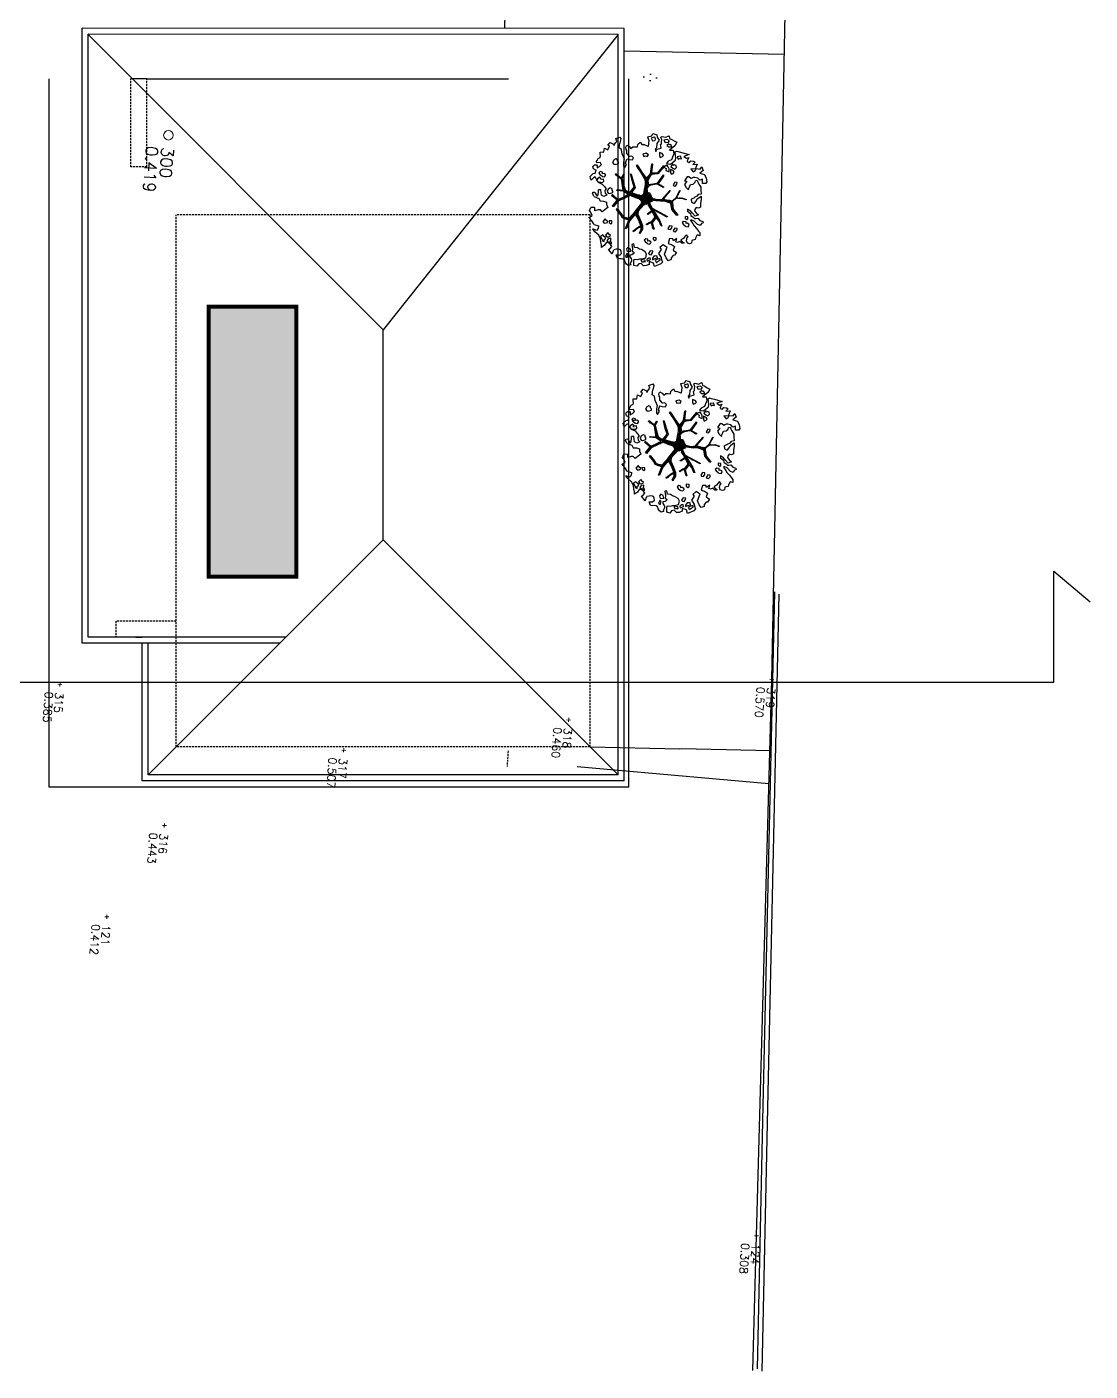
# Model space of a CAD drawing. Header units: metres. Extents: x -2057 to 8255, y -892 to 9175.
# Drawn here: x 6340 to 7669, y 515 to 2195 of the extents above; entities that cross this region are included whole.
import ezdxf

# ---------------------------------------------------------------- set-up
doc = ezdxf.new("R2010")
doc.units = ezdxf.units.M
doc.header["$LTSCALE"] = 10
doc.header["$PDMODE"] = 35
doc.header["$PDSIZE"] = 0.1
doc.linetypes.add('AUSGEZOGEN', pattern=[0])
doc.linetypes.add('DASHED2', pattern=[0.375, 0.25, -0.125])
for name, color, linetype in [('Alberi', 96, 'Continuous'), ('LINEE DI MAPPA', 250, 'Continuous'), ('Muri', 3, 'Continuous'), ('Retino', 8, 'Continuous'), ('Scritte', 2, 'Continuous'), ('Sottile', 5, 'Continuous'), ('Testi', 3, 'Continuous'), ('Verde', 84, 'Continuous')]:
    doc.layers.add(name, color=color, linetype=linetype)
for name, color, linetype, lineweight in [('PT_TOPOG_CENTRO', 5, 'Continuous', 0), ('PT_TOPOG_NOME', 5, 'Continuous', 0), ('PT_TOPOG_QUOT', 10, 'Continuous', 0), ('PT_TOPOG_SIMB', 5, 'Continuous', 0), ('QUOTE', 13, 'AUSGEZOGEN', 18), ('ST_TOPOG_CENTRO', 5, 'Continuous', 0), ('ST_TOPOG_NOME', 5, 'Continuous', 0), ('ST_TOPOG_QUOT', 10, 'Continuous', 0), ('ST_TOPOG_SIMB', 5, 'Continuous', 0)]:
    doc.layers.add(name, color=color, linetype=linetype, lineweight=lineweight)
doc.styles.get("Standard").update_dxf_attribs({"font": 'romans.shx'})
doc.dimstyles.new('ISO-25', dxfattribs={"dimtxt": 0.25, "dimasz": 0.2, "dimexe": 0.1, "dimexo": 0.1, "dimgap": 0.1, "dimtad": 0, "dimzin": 1, "dimtxsty": 'Standard', "dimblk": 'OBLIQUE', "dimcen": 2.5, "dimclrt": 2, "dimadec": 0, "dimazin": 0, "dimtfac": 1, "dimtmove": 0, "dimatfit": 3, "dimfxl": 1, "dimarcsym": 0})
pattern_1 = [(266.212942, (-30379.9384, 139850.399), (7.6580377, -4.484344), [0, -7.9375])]

# ---------------------------------------------------------------- blocks, each defined once
blk = doc.blocks.new('ST_TOPOG')
at = {"layer": 'ST_TOPOG_CENTRO', "linetype": 'Continuous'}
blk.add_point((0, 0), dxfattribs=at)
at = {"layer": 'ST_TOPOG_SIMB', "linetype": 'Continuous'}
blk.add_circle((0, 0), 0.12, dxfattribs=at)
at = {"layer": 'ST_TOPOG_NOME', "linetype": 'Continuous', "lineweight": 0}
blk.add_attdef('Nome', (0, 0), '', height=0.3, dxfattribs=at)
at = {"layer": 'ST_TOPOG_QUOT', "linetype": 'Continuous', "lineweight": 0}
blk.add_attdef('Quota', (0, 0), '', height=0.3, dxfattribs=at)
blk = doc.blocks.new('TPD_Standard')
at = {"layer": 'PT_TOPOG_CENTRO', "linetype": 'Continuous'}
blk.add_point((0, 0), dxfattribs=at)
at = {"layer": 'PT_TOPOG_SIMB', "linetype": 'Continuous'}
for p, q in [((0.05, 0), (-0.05, 0)), ((0, 0.05), (0, -0.05))]:
    blk.add_line(p, q, dxfattribs=at)
at = {"layer": 'PT_TOPOG_NOME', "linetype": 'Continuous', "lineweight": 0}
blk.add_attdef('Nome', (0, 0), '', height=0.2, dxfattribs=at)
at = {"layer": 'PT_TOPOG_QUOT', "linetype": 'Continuous', "lineweight": 0}
blk.add_attdef('Quota', (0, 0), '', height=0.2, dxfattribs=at)
blk = doc.blocks.new('SADSADS')
at = {"layer": 'Alberi'}
h = blk.add_hatch(dxfattribs=at)
h.set_pattern_fill('DOTS', color=256, scale=0.04, angle=-90, style=0)
h.set_pattern_definition([(270, (7.50627, 220.873854), (0.0635, -0.03175), [0, -0.0635])])
h.paths.add_polyline_path([(46.853, -179.741), (46.854, -179.691), (46.437, -179.553), (46.093, -179.286), (46.174, -179.248), (46.275, -179.18), (46.442, -179.088), (46.658, -178.988), (46.765, -179.14), (46.946, -179.358), (46.991, -179.324), (46.796, -179.12), (46.709, -178.959), (46.839, -178.951), (47.037, -179.035), (47.063, -179.011), (46.84, -178.891), (46.655, -178.903), (46.403, -179.017), (46.11, -179.171), (45.945, -179.173), (45.616, -178.902), (45.568, -178.821), (45.574, -178.786), (45.585, -178.736), (45.621, -178.672), (45.743, -178.585), (45.879, -178.492), (46.05, -178.701), (46.08, -178.681), (45.92, -178.463), (46.198, -178.294), (46.444, -178.469), (46.444, -178.509), (46.579, -178.721), (46.61, -178.692), (46.493, -178.52), (46.495, -178.46), (46.801, -178.361), (46.797, -178.316), (46.49, -178.425), (46.214, -178.239), (46.387, -178.083), (46.599, -177.987), (46.615, -177.943), (46.363, -178.048), (45.866, -178.407), (45.841, -178.392), (46.155, -177.699), (46.12, -177.693), (45.76, -178.48), (45.512, -178.63), (45.477, -178.624), (45.41, -178.503), (45.369, -178.512), (45.356, -178.457), (45.378, -178.317), (45.383, -178.088), (45.362, -177.892), (45.449, -177.555), (45.75, -177.491), (46.035, -177.217), (46.026, -177.176), (45.731, -177.43), (45.415, -177.489), (45.345, -177.488), (45.184, -177.289), (45.191, -177.185), (45.169, -177.029), (45.224, -176.801), (45.204, -176.79), (45.135, -177.024), (45.166, -177.209), (45.129, -177.293), (44.782, -177.146), (44.777, -177.151), (45.138, -177.323), (45.281, -177.461), (45.329, -177.542), (45.307, -177.642), (45.294, -177.801), (45.261, -177.92), (45.221, -177.93), (44.822, -177.637), (44.812, -177.647), (45.289, -178.021), (45.293, -178.086), (45.311, -178.206), (45.276, -178.415), (45.27, -178.49), (45.22, -178.509), (45.169, -178.558), (45.078, -178.606), (45.001, -178.68), (44.979, -178.779), (44.939, -178.788), (44.909, -178.778), (44.794, -178.8), (44.69, -178.743), (44.637, -178.667), (44.584, -178.551), (44.534, -178.295), (44.68, -177.989), (44.651, -177.958), (44.515, -178.255), (44.12, -178.017), (44.06, -178.026), (44.475, -178.274), (44.512, -178.385), (44.59, -178.751), (44.525, -178.765), (44.384, -178.792), (44.088, -178.636), (44.019, -178.31), (43.631, -178.018), (43.585, -178.032), (43.97, -178.309), (44.003, -178.62), (43.559, -178.606), (43.568, -178.646), (44.042, -178.67), (44.298, -178.855), (44.024, -179.089), (43.775, -179.269), (43.649, -179.362), (43.688, -179.402), (43.794, -179.33), (44.048, -179.125), (44.311, -178.94), (44.437, -178.898), (44.607, -178.881), (44.846, -178.926), (45.071, -178.946), (45.105, -178.961), (45.153, -179.082), (45.141, -179.172), (45.14, -179.242), (45.046, -179.566), (44.955, -179.498), (44.782, -179.389), (44.465, -179.518), (44.133, -179.631), (44.122, -179.671), (44.499, -179.554), (44.771, -179.449), (45.052, -179.65), (45.025, -179.714), (44.968, -179.828), (44.927, -179.887), (44.761, -179.949), (44.394, -180.066), (44.186, -179.982), (44.16, -179.996), (44.363, -180.105), (44.152, -180.396), (44.217, -180.422), (44.408, -180.101), (44.96, -179.983), (44.944, -180.272), (44.993, -180.313), (45.005, -179.988), (45.15, -179.712), (45.32, -179.99), (45.435, -180.212), (45.209, -180.507), (45.258, -180.548), (45.474, -180.253), (45.78, -180.459), (45.806, -180.404), (45.515, -180.203), (45.197, -179.618), (45.287, -179.365), (45.363, -179.086), (45.454, -179.018), (45.499, -179.014), (45.623, -179.072), (45.977, -179.319), (46.332, -179.595), (46.32, -179.675), (46.286, -179.874), (46.255, -179.914), (46.133, -180.011), (45.894, -180.221), (45.939, -180.247), (46.188, -180.017), (46.335, -179.935), (46.431, -179.607)])
at = {"layer": 'Alberi', "linetype": 'Continuous'}
for p, q in [((43.844, -176.208), (43.897, -175.983)), ((43.897, -175.983), (44.084, -175.882)), ((44.084, -175.882), (44.262, -175.837)), ((44.262, -175.837), (44.35, -175.879)), ((46.21, -176.065), (46.253, -175.913)), ((46.253, -175.913), (46.318, -175.882)), ((46.318, -175.882), (46.357, -175.971)), ((46.357, -175.971), (46.469, -176.022)), ((46.743, -176.086), (46.817, -176.015)), ((46.817, -176.015), (46.971, -176.01)), ((46.971, -176.01), (46.944, -176.146)), ((43.261, -176.72), (43.272, -176.567)), ((43.272, -176.567), (43.322, -176.487)), ((43.322, -176.487), (43.441, -176.595)), ((43.441, -176.595), (43.413, -176.384)), ((43.413, -176.384), (43.677, -176.462)), ((43.531, -176.129), (43.62, -176.09)), ((43.65, -176.204), (43.531, -176.129)), ((43.62, -176.09), (43.701, -176.059)), ((43.638, -176.405), (43.65, -176.204)), ((43.75, -176.456), (43.638, -176.405)), ((43.677, -176.462), (43.673, -176.672)), ((43.673, -176.672), (43.812, -176.554)), ((43.701, -176.059), (43.844, -176.208)), ((43.812, -176.554), (43.75, -176.456)), ((44.155, -176.65), (44.08, -176.754)), ((44.105, -176.303), (44.086, -176.447)), ((44.086, -176.447), (44.093, -176.536)), ((44.093, -176.536), (44.123, -176.601)), ((44.123, -176.601), (44.155, -176.65)), ((44.218, -176.321), (44.307, -176.283)), ((44.248, -176.402), (44.218, -176.321)), ((44.321, -176.412), (44.248, -176.402)), ((44.307, -176.283), (44.397, -176.228)), ((44.416, -176.511), (44.321, -176.412)), ((44.397, -176.228), (44.552, -176.126)), ((44.445, -176.64), (44.416, -176.511)), ((44.565, -176.683), (44.445, -176.64)), ((44.552, -176.126), (44.698, -176.113)), ((44.629, -176.716), (44.565, -176.683)), ((44.698, -176.113), (44.892, -176.085)), ((44.892, -176.085), (44.93, -176.222)), ((44.93, -176.222), (45.017, -176.281)), ((44.997, -176.079), (45.151, -176.057)), ((45.044, -176.144), (44.997, -176.079)), ((45.017, -176.281), (45.072, -176.387)), ((45.147, -176.267), (45.044, -176.144)), ((45.072, -176.387), (45.111, -176.428)), ((45.111, -176.428), (45.173, -176.558)), ((45.259, -176.302), (45.147, -176.267)), ((45.151, -176.057), (45.368, -176.086)), ((45.173, -176.558), (45.327, -176.537)), ((45.378, -176.393), (45.259, -176.302)), ((45.327, -176.537), (45.378, -176.393)), ((45.368, -176.086), (45.546, -176.073)), ((45.546, -176.073), (45.6, -176.163)), ((45.6, -176.163), (45.574, -176.284)), ((45.574, -176.284), (45.677, -176.342)), ((45.677, -176.342), (45.75, -176.352)), ((45.77, -176.554), (45.686, -176.714)), ((45.75, -176.352), (45.848, -176.273)), ((45.86, -176.467), (45.77, -176.554)), ((45.783, -176.699), (45.891, -176.548)), ((45.848, -176.273), (45.94, -176.138)), ((46.017, -176.301), (45.86, -176.467)), ((45.891, -176.548), (45.988, -176.518)), ((45.94, -176.138), (46.017, -176.301)), ((46.062, -176.664), (46.06, -176.809)), ((46.167, -176.658), (46.062, -176.664)), ((46.095, -176.16), (46.21, -176.065)), ((46.207, -176.715), (46.167, -176.658)), ((46.211, -176.487), (46.243, -176.519)), ((46.243, -176.519), (46.39, -176.393)), ((46.425, -176.158), (46.261, -176.332)), ((46.39, -176.393), (46.505, -176.315)), ((46.434, -176.592), (46.392, -176.68)), ((46.392, -176.68), (46.415, -176.737)), ((46.426, -176.142), (46.425, -176.158)), ((46.469, -176.022), (46.426, -176.142)), ((46.483, -176.577), (46.434, -176.592)), ((46.562, -176.627), (46.483, -176.577)), ((46.505, -176.315), (46.62, -176.204)), ((46.552, -176.732), (46.562, -176.627)), ((46.62, -176.204), (46.743, -176.086)), ((46.944, -176.146), (47.104, -176.214)), ((47.088, -176.593), (46.974, -176.671)), ((46.974, -176.671), (47.069, -176.754)), ((47.111, -176.634), (47.088, -176.593)), ((47.104, -176.214), (47.184, -176.232)), ((47.264, -176.661), (47.111, -176.634)), ((47.184, -176.232), (47.229, -176.394)), ((47.229, -176.394), (47.366, -176.405)), ((47.386, -176.607), (47.264, -176.661)), ((47.366, -176.405), (47.405, -176.494)), ((47.405, -176.494), (47.386, -176.607)), ((42.848, -177.372), (42.884, -177.195)), ((42.884, -177.195), (42.964, -176.802)), ((42.964, -176.802), (43.072, -177.062)), ((43.072, -177.062), (43.155, -176.935)), ((43.199, -177.177), (43.076, -177.231)), ((43.076, -177.231), (43.105, -177.393)), ((43.105, -177.393), (43.228, -177.339)), ((43.155, -176.935), (43.109, -176.821)), ((43.109, -176.821), (43.277, -176.881)), ((43.18, -177.274), (43.199, -177.177)), ((43.228, -177.339), (43.18, -177.274)), ((43.372, -176.799), (43.277, -176.881)), ((44.08, -176.754), (44.07, -176.842)), ((44.07, -176.842), (44.288, -176.951)), ((44.288, -176.951), (44.3, -176.832)), ((44.3, -176.832), (44.464, -176.939)), ((44.401, -177.317), (44.391, -177.438)), ((44.482, -177.319), (44.401, -177.317)), ((44.464, -176.939), (44.611, -176.845)), ((44.577, -177.385), (44.482, -177.319)), ((44.611, -176.845), (44.718, -176.726)), ((44.718, -176.726), (44.629, -176.716)), ((44.777, -177.151), (44.782, -177.146)), ((45.138, -177.323), (44.777, -177.151)), ((44.782, -177.146), (45.129, -177.293)), ((45.129, -177.293), (45.166, -177.209)), ((45.135, -177.024), (45.204, -176.79)), ((45.166, -177.209), (45.135, -177.024)), ((45.281, -177.461), (45.138, -177.323)), ((45.224, -176.801), (45.169, -177.029)), ((45.169, -177.029), (45.191, -177.185)), ((45.191, -177.185), (45.184, -177.289)), ((45.184, -177.289), (45.345, -177.488)), ((45.686, -176.714), (45.783, -176.699)), ((45.731, -177.43), (46.026, -177.176)), ((46.035, -177.217), (45.75, -177.491)), ((46.026, -177.176), (46.035, -177.217)), ((46.06, -176.809), (46.148, -176.803)), ((46.148, -176.803), (46.207, -176.715)), ((46.326, -176.743), (46.308, -176.856)), ((46.308, -176.856), (46.379, -176.93)), ((46.415, -176.737), (46.326, -176.743)), ((46.379, -176.93), (46.453, -176.875)), ((46.453, -176.875), (46.527, -176.772)), ((46.527, -176.772), (46.552, -176.732)), ((46.682, -177.16), (46.671, -177.281)), ((46.671, -177.281), (46.807, -177.356)), ((46.762, -177.162), (46.682, -177.16)), ((46.858, -177.228), (46.762, -177.162)), ((46.807, -177.356), (46.848, -177.317)), ((46.848, -177.317), (46.858, -177.228)), ((47.069, -176.754), (47.164, -176.82)), ((47.164, -176.82), (47.227, -176.902)), ((47.354, -177.184), (47.183, -177.147)), ((47.183, -177.147), (47.306, -177.299)), ((47.306, -177.299), (47.214, -177.349)), ((47.214, -177.349), (47.216, -177.515)), ((47.227, -176.902), (47.259, -176.935)), ((47.259, -176.935), (47.333, -176.864)), ((47.411, -176.888), (47.32, -176.991)), ((47.32, -176.991), (47.381, -177.097)), ((47.333, -176.864), (47.375, -176.76)), ((47.381, -177.097), (47.354, -177.184)), ((47.373, -176.766), (47.404, -176.815)), ((47.404, -176.815), (47.411, -176.888)), ((48.03, -177.205), (48.045, -177.269)), ((48.045, -177.269), (48.164, -177.361)), ((48.164, -177.361), (48.261, -177.362)), ((42.091, -177.876), (42.221, -177.847)), ((42.177, -178.047), (42.091, -177.876)), ((42.221, -177.847), (42.264, -177.727)), ((42.264, -177.727), (42.331, -177.599)), ((42.342, -177.841), (42.275, -177.953)), ((42.275, -177.953), (42.329, -178.123)), ((42.331, -177.599), (42.39, -177.463)), ((42.43, -177.899), (42.342, -177.841)), ((42.412, -177.98), (42.43, -177.899)), ((42.435, -178.053), (42.412, -177.98)), ((42.536, -177.845), (42.487, -177.86)), ((42.487, -177.86), (42.574, -177.951)), ((42.628, -177.694), (42.521, -177.764)), ((42.521, -177.764), (42.536, -177.845)), ((42.574, -177.951), (42.64, -177.855)), ((42.64, -177.855), (42.628, -177.694)), ((42.786, -177.621), (42.981, -177.576)), ((42.83, -177.452), (42.848, -177.372)), ((42.877, -177.518), (42.83, -177.452)), ((43.031, -177.481), (42.877, -177.518)), ((42.981, -177.576), (43.061, -177.61)), ((43.16, -177.467), (43.031, -177.481)), ((43.061, -177.61), (43.277, -177.671)), ((43.281, -177.478), (43.16, -177.467)), ((43.277, -177.671), (43.363, -177.826)), ((43.408, -177.609), (43.281, -177.478)), ((43.363, -177.826), (43.482, -177.917)), ((43.494, -177.716), (43.408, -177.609)), ((43.554, -177.564), (43.472, -177.594)), ((43.472, -177.594), (43.608, -177.686)), ((43.482, -177.917), (43.494, -177.716)), ((43.548, -177.426), (43.523, -177.499)), ((43.523, -177.499), (43.554, -177.564)), ((43.646, -177.396), (43.548, -177.426)), ((43.629, -177.856), (43.573, -177.83)), ((43.573, -177.83), (43.587, -177.927)), ((43.585, -178.032), (43.631, -178.018)), ((43.97, -178.309), (43.585, -178.032)), ((43.587, -177.927), (43.673, -178.034)), ((43.608, -177.686), (43.691, -177.574)), ((43.67, -177.8), (43.629, -177.856)), ((43.631, -178.018), (44.019, -178.31)), ((43.733, -177.47), (43.646, -177.396)), ((43.743, -177.761), (43.67, -177.8)), ((43.673, -178.034), (43.724, -177.906)), ((43.691, -177.574), (43.733, -177.47)), ((43.724, -177.906), (43.829, -177.916)), ((43.881, -177.756), (43.743, -177.761)), ((43.812, -177.553), (43.769, -177.689)), ((43.769, -177.689), (43.906, -177.684)), ((43.894, -177.49), (43.812, -177.553)), ((43.829, -177.916), (43.881, -177.756)), ((43.958, -177.539), (43.894, -177.49)), ((43.906, -177.684), (44.004, -177.637)), ((44.004, -177.637), (43.958, -177.539)), ((44.06, -178.026), (44.12, -178.017)), ((44.475, -178.274), (44.06, -178.026)), ((44.12, -178.017), (44.515, -178.255)), ((44.391, -177.438), (44.526, -177.513)), ((44.515, -178.255), (44.651, -177.958)), ((44.526, -177.513), (44.568, -177.474)), ((44.68, -177.989), (44.534, -178.295)), ((44.568, -177.474), (44.577, -177.385)), ((44.651, -177.958), (44.68, -177.989)), ((44.812, -177.647), (44.822, -177.637)), ((45.289, -178.021), (44.812, -177.647)), ((44.822, -177.637), (45.221, -177.93)), ((45.221, -177.93), (45.261, -177.92)), ((45.261, -177.92), (45.294, -177.801)), ((45.329, -177.542), (45.281, -177.461)), ((45.293, -178.086), (45.289, -178.021)), ((45.294, -177.801), (45.307, -177.642)), ((45.307, -177.642), (45.329, -177.542)), ((45.345, -177.488), (45.415, -177.489)), ((45.449, -177.555), (45.362, -177.892)), ((45.362, -177.892), (45.383, -178.088)), ((45.415, -177.489), (45.731, -177.43)), ((45.75, -177.491), (45.449, -177.555)), ((45.76, -178.48), (46.12, -177.693)), ((46.155, -177.699), (45.841, -178.392)), ((46.12, -177.693), (46.155, -177.699)), ((46.363, -178.048), (46.615, -177.943)), ((46.599, -177.987), (46.387, -178.083)), ((46.59, -177.428), (46.579, -177.549)), ((46.579, -177.549), (46.715, -177.624)), ((46.67, -177.429), (46.59, -177.428)), ((46.615, -177.943), (46.599, -177.987)), ((46.766, -177.496), (46.67, -177.429)), ((46.715, -177.624), (46.756, -177.584)), ((46.756, -177.584), (46.766, -177.496)), ((47.216, -177.515), (47.46, -177.568)), ((48.192, -177.619), (48.004, -177.704)), ((48.178, -177.869), (48.284, -177.847)), ((48.323, -177.509), (48.192, -177.619)), ((48.25, -177.911), (48.265, -177.976)), ((48.331, -177.912), (48.25, -177.911)), ((48.261, -177.362), (48.323, -177.509)), ((48.265, -177.976), (48.342, -178.155)), ((48.284, -177.847), (48.414, -177.785)), ((48.386, -178.002), (48.331, -177.912)), ((48.465, -178.084), (48.386, -178.002)), ((48.414, -177.785), (48.509, -177.868)), ((48.509, -177.868), (48.663, -178.171)), ((42.035, -178.69), (42.079, -178.489)), ((42.155, -178.733), (42.035, -178.69)), ((42.079, -178.489), (42.201, -178.467)), ((42.149, -178.216), (42.177, -178.047)), ((42.18, -178.281), (42.149, -178.216)), ((42.319, -178.212), (42.18, -178.281)), ((42.201, -178.467), (42.348, -178.357)), ((42.215, -178.565), (42.214, -178.613)), ((42.214, -178.613), (42.275, -178.759)), ((42.304, -178.542), (42.215, -178.565)), ((42.275, -178.759), (42.398, -178.689)), ((42.376, -178.568), (42.304, -178.542)), ((42.423, -178.222), (42.319, -178.212)), ((42.329, -178.123), (42.435, -178.053)), ((42.348, -178.357), (42.523, -178.458)), ((42.398, -178.689), (42.376, -178.568)), ((42.512, -178.216), (42.423, -178.222)), ((42.56, -178.265), (42.512, -178.216)), ((42.523, -178.458), (42.725, -178.454)), ((42.73, -178.228), (42.56, -178.265)), ((42.725, -178.454), (42.812, -178.528)), ((42.806, -178.439), (42.73, -178.228)), ((42.91, -178.482), (42.806, -178.439)), ((42.812, -178.528), (42.91, -178.482)), ((43.004, -178.153), (42.961, -178.29)), ((42.961, -178.29), (43.098, -178.284)), ((43.086, -178.09), (43.004, -178.153)), ((43.15, -178.14), (43.086, -178.09)), ((43.098, -178.284), (43.196, -178.238)), ((43.196, -178.238), (43.15, -178.14)), ((43.559, -178.606), (43.568, -178.646)), ((43.559, -178.606), (44.003, -178.62)), ((44.042, -178.67), (43.568, -178.646)), ((44.003, -178.62), (43.97, -178.309)), ((44.019, -178.31), (44.088, -178.636)), ((44.298, -178.855), (44.042, -178.67)), ((44.088, -178.636), (44.384, -178.792)), ((44.512, -178.385), (44.475, -178.274)), ((44.59, -178.751), (44.512, -178.385)), ((44.534, -178.295), (44.584, -178.551)), ((44.584, -178.551), (44.637, -178.667)), ((44.637, -178.667), (44.69, -178.743)), ((44.979, -178.779), (45.001, -178.68)), ((45.001, -178.68), (45.078, -178.606)), ((45.078, -178.606), (45.169, -178.558)), ((45.169, -178.558), (45.22, -178.509)), ((45.22, -178.509), (45.27, -178.49)), ((45.27, -178.49), (45.276, -178.415)), ((45.276, -178.415), (45.311, -178.206)), ((45.311, -178.206), (45.293, -178.086)), ((45.378, -178.317), (45.356, -178.457)), ((45.356, -178.457), (45.369, -178.512)), ((45.369, -178.512), (45.41, -178.503)), ((45.383, -178.088), (45.378, -178.317)), ((45.41, -178.503), (45.477, -178.624)), ((45.477, -178.624), (45.512, -178.63)), ((45.512, -178.63), (45.76, -178.48)), ((45.743, -178.585), (45.621, -178.672)), ((45.879, -178.492), (45.743, -178.585)), ((45.841, -178.392), (45.866, -178.407)), ((45.866, -178.407), (46.363, -178.048)), ((46.05, -178.701), (45.879, -178.492)), ((46.198, -178.294), (45.92, -178.463)), ((45.92, -178.463), (46.08, -178.681)), ((46.08, -178.681), (46.05, -178.701)), ((46.444, -178.469), (46.198, -178.294)), ((46.387, -178.083), (46.214, -178.239)), ((46.214, -178.239), (46.49, -178.425)), ((46.444, -178.509), (46.444, -178.469)), ((46.579, -178.721), (46.444, -178.509)), ((46.49, -178.425), (46.797, -178.316)), ((46.495, -178.46), (46.493, -178.52)), ((46.493, -178.52), (46.61, -178.692)), ((46.801, -178.361), (46.495, -178.46)), ((46.61, -178.692), (46.579, -178.721)), ((46.797, -178.316), (46.801, -178.361)), ((47.218, -178.182), (47.215, -178.327)), ((47.215, -178.327), (47.304, -178.321)), ((47.323, -178.176), (47.218, -178.182)), ((47.304, -178.321), (47.362, -178.233)), ((47.323, -178.585), (47.304, -178.697)), ((47.304, -178.697), (47.375, -178.771)), ((47.362, -178.233), (47.323, -178.176)), ((47.412, -178.578), (47.323, -178.585)), ((47.431, -178.434), (47.388, -178.521)), ((47.388, -178.521), (47.412, -178.578)), ((47.479, -178.418), (47.431, -178.434)), ((47.449, -178.716), (47.524, -178.613)), ((47.559, -178.468), (47.479, -178.418)), ((47.524, -178.613), (47.549, -178.573)), ((47.549, -178.573), (47.559, -178.468)), ((47.952, -178.687), (47.86, -178.871)), ((47.903, -178.307), (47.893, -178.428)), ((47.893, -178.428), (48.029, -178.503)), ((47.984, -178.309), (47.903, -178.307)), ((48.075, -178.601), (47.952, -178.687)), ((48.08, -178.375), (47.984, -178.309)), ((48.029, -178.503), (48.07, -178.464)), ((48.07, -178.464), (48.08, -178.375)), ((48.252, -178.637), (48.075, -178.601)), ((48.134, -178.07), (48.131, -178.215)), ((48.131, -178.215), (48.251, -178.29)), ((48.223, -178.047), (48.134, -178.07)), ((48.261, -178.169), (48.223, -178.047)), ((48.329, -178.388), (48.232, -178.419)), ((48.232, -178.419), (48.263, -178.484)), ((48.251, -178.29), (48.323, -178.283)), ((48.29, -178.758), (48.252, -178.637)), ((48.323, -178.283), (48.261, -178.169)), ((48.263, -178.484), (48.326, -178.566)), ((48.326, -178.566), (48.407, -178.551)), ((48.407, -178.551), (48.329, -178.388)), ((48.342, -178.155), (48.465, -178.084)), ((48.372, -178.679), (48.352, -178.873)), ((48.445, -178.641), (48.372, -178.679)), ((48.486, -178.222), (48.433, -178.447)), ((48.433, -178.447), (48.57, -178.441)), ((48.46, -178.722), (48.445, -178.641)), ((48.663, -178.171), (48.486, -178.222)), ((48.57, -178.441), (48.64, -178.58)), ((48.64, -178.58), (48.662, -178.718)), ((42.215, -178.944), (42.155, -178.733)), ((42.503, -179.269), (42.617, -179.206)), ((42.598, -179.384), (42.503, -179.269)), ((42.617, -179.206), (42.611, -179.102)), ((43.107, -178.844), (43.04, -178.956)), ((43.04, -178.956), (43.093, -179.126)), ((43.093, -179.126), (43.199, -179.056)), ((43.194, -178.902), (43.107, -178.844)), ((43.176, -178.983), (43.194, -178.902)), ((43.199, -179.056), (43.176, -178.983)), ((43.649, -179.362), (43.775, -179.269)), ((43.649, -179.362), (43.688, -179.402)), ((43.794, -179.33), (43.688, -179.402)), ((43.775, -179.269), (44.024, -179.089)), ((44.048, -179.125), (43.794, -179.33)), ((44.024, -179.089), (44.298, -178.855)), ((44.311, -178.94), (44.048, -179.125)), ((44.437, -178.898), (44.311, -178.94)), ((44.384, -178.792), (44.525, -178.765)), ((44.607, -178.881), (44.437, -178.898)), ((44.525, -178.765), (44.59, -178.751)), ((44.846, -178.926), (44.607, -178.881)), ((44.69, -178.743), (44.794, -178.8)), ((44.794, -178.8), (44.909, -178.778)), ((45.071, -178.946), (44.846, -178.926)), ((44.909, -178.778), (44.939, -178.788)), ((44.939, -178.788), (44.979, -178.779)), ((45.046, -179.566), (45.14, -179.242)), ((45.105, -178.961), (45.071, -178.946)), ((45.153, -179.082), (45.105, -178.961)), ((45.14, -179.242), (45.141, -179.172)), ((45.141, -179.172), (45.153, -179.082)), ((45.287, -179.365), (45.197, -179.618)), ((45.363, -179.086), (45.287, -179.365)), ((45.454, -179.018), (45.363, -179.086)), ((45.499, -179.014), (45.454, -179.018)), ((45.623, -179.072), (45.499, -179.014)), ((45.574, -178.786), (45.568, -178.821)), ((45.568, -178.821), (45.616, -178.902)), ((45.585, -178.736), (45.574, -178.786)), ((45.616, -178.902), (45.945, -179.173)), ((45.977, -179.319), (45.623, -179.072)), ((45.676, -178.965), (45.672, -178.971)), ((45.945, -179.173), (46.11, -179.171)), ((46.332, -179.595), (45.977, -179.319)), ((46.174, -179.248), (46.093, -179.286)), ((46.093, -179.286), (46.437, -179.553)), ((46.11, -179.171), (46.403, -179.017)), ((46.275, -179.18), (46.174, -179.248)), ((46.442, -179.088), (46.275, -179.18)), ((46.403, -179.017), (46.655, -178.903)), ((46.658, -178.988), (46.442, -179.088)), ((46.655, -178.903), (46.84, -178.891)), ((46.765, -179.14), (46.658, -178.988)), ((46.839, -178.951), (46.709, -178.959)), ((46.709, -178.959), (46.796, -179.12)), ((46.946, -179.358), (46.765, -179.14)), ((46.796, -179.12), (46.991, -179.324)), ((47.037, -179.035), (46.839, -178.951)), ((46.84, -178.891), (47.063, -179.011)), ((46.991, -179.324), (46.946, -179.358)), ((47.063, -179.011), (47.037, -179.035)), ((47.375, -178.771), (47.449, -178.716)), ((47.775, -179.079), (47.772, -179.224)), ((47.842, -178.967), (47.775, -179.079)), ((47.86, -178.871), (47.842, -178.967)), ((47.843, -179.33), (47.972, -179.333)), ((47.972, -179.333), (48.022, -179.237)), ((48.022, -179.237), (48.102, -179.271)), ((48.102, -179.271), (48.149, -179.336)), ((48.149, -179.336), (48.171, -179.442)), ((48.252, -179.427), (48.342, -179.356)), ((48.319, -178.92), (48.29, -178.758)), ((48.357, -179.042), (48.319, -178.92)), ((48.342, -179.356), (48.399, -179.333)), ((48.352, -178.873), (48.458, -178.818)), ((48.361, -179.212), (48.357, -179.042)), ((48.482, -179.222), (48.361, -179.212)), ((48.399, -179.333), (48.456, -179.326)), ((48.456, -179.326), (48.6, -179.394)), ((48.458, -178.818), (48.46, -178.722)), ((48.668, -179.202), (48.482, -179.222)), ((48.662, -178.718), (48.546, -178.844)), ((48.546, -178.844), (48.584, -178.966)), ((48.584, -178.966), (48.703, -179.057)), ((48.6, -179.394), (48.649, -179.346)), ((48.649, -179.346), (48.686, -179.484)), ((48.703, -179.057), (48.668, -179.202)), ((42.646, -179.401), (42.598, -179.384)), ((42.75, -179.411), (42.646, -179.401)), ((42.691, -179.942), (42.75, -179.822)), ((42.803, -179.993), (42.691, -179.942)), ((42.756, -179.548), (42.75, -179.411)), ((42.75, -179.822), (42.849, -179.744)), ((42.762, -179.637), (42.756, -179.548)), ((42.849, -179.744), (42.762, -179.637)), ((42.909, -179.971), (42.803, -179.993)), ((42.966, -179.931), (42.909, -179.971)), ((43.127, -179.919), (42.966, -179.931)), ((43.161, -179.871), (43.127, -179.919)), ((43.155, -180.145), (43.383, -180.037)), ((43.235, -179.8), (43.161, -179.871)), ((43.304, -179.575), (43.229, -179.662)), ((43.229, -179.662), (43.251, -179.768)), ((43.251, -179.768), (43.235, -179.8)), ((43.416, -179.61), (43.304, -179.575)), ((43.383, -180.037), (43.552, -180.064)), ((43.386, -179.891), (43.412, -179.787)), ((43.482, -179.926), (43.386, -179.891)), ((43.412, -179.787), (43.416, -179.61)), ((43.594, -179.96), (43.482, -179.926)), ((43.552, -180.064), (43.754, -180.044)), ((43.66, -179.897), (43.594, -179.96)), ((43.828, -179.989), (43.66, -179.897)), ((43.754, -180.044), (43.828, -179.989)), ((44.499, -179.554), (44.122, -179.671)), ((44.122, -179.671), (44.133, -179.631)), ((44.133, -179.631), (44.465, -179.518)), ((44.16, -179.996), (44.186, -179.982)), ((44.363, -180.105), (44.16, -179.996)), ((44.186, -179.982), (44.394, -180.066)), ((44.394, -180.066), (44.761, -179.949)), ((44.96, -179.983), (44.408, -180.101)), ((44.465, -179.518), (44.782, -179.389)), ((44.771, -179.449), (44.499, -179.554)), ((44.761, -179.949), (44.927, -179.887)), ((45.052, -179.65), (44.771, -179.449)), ((44.782, -179.389), (44.955, -179.498)), ((44.927, -179.887), (44.968, -179.828)), ((44.944, -180.272), (44.96, -179.983)), ((44.955, -179.498), (45.046, -179.566)), ((44.968, -179.828), (45.025, -179.714)), ((45.005, -179.988), (44.993, -180.313)), ((45.15, -179.712), (45.005, -179.988)), ((45.025, -179.714), (45.052, -179.65)), ((45.32, -179.99), (45.15, -179.712)), ((45.197, -179.618), (45.515, -180.203)), ((45.435, -180.212), (45.32, -179.99)), ((45.894, -180.221), (46.133, -180.011)), ((46.188, -180.017), (45.939, -180.247)), ((46.133, -180.011), (46.255, -179.914)), ((46.335, -179.935), (46.188, -180.017)), ((46.255, -179.914), (46.286, -179.874)), ((46.286, -179.874), (46.32, -179.675)), ((46.32, -179.675), (46.332, -179.595)), ((46.431, -179.607), (46.335, -179.935)), ((46.853, -179.741), (46.431, -179.607)), ((46.437, -179.553), (46.854, -179.691)), ((46.854, -179.691), (46.853, -179.741)), ((47.856, -179.443), (47.79, -179.555)), ((47.79, -179.555), (47.877, -179.629)), ((47.978, -179.406), (47.856, -179.443)), ((47.877, -179.629), (48.007, -179.584)), ((47.936, -179.921), (47.909, -180.025)), ((47.909, -180.025), (47.923, -180.139)), ((48.017, -179.874), (47.936, -179.921)), ((48.007, -179.584), (47.978, -179.406)), ((48.114, -179.86), (48.017, -179.874)), ((48.137, -179.522), (48.104, -179.586)), ((48.104, -179.586), (48.256, -179.645)), ((48.209, -179.943), (48.114, -179.86)), ((48.306, -179.565), (48.137, -179.522)), ((48.171, -179.442), (48.252, -179.427)), ((48.2, -180.031), (48.209, -179.943)), ((48.206, -180.12), (48.2, -180.031)), ((48.385, -180.043), (48.206, -180.12)), ((48.256, -179.645), (48.306, -179.565)), ((48.391, -179.753), (48.381, -179.857)), ((48.381, -179.857), (48.395, -179.922)), ((48.395, -179.922), (48.385, -180.043)), ((48.44, -179.689), (48.391, -179.753)), ((48.53, -179.651), (48.44, -179.689)), ((48.636, -179.58), (48.53, -179.651)), ((48.686, -179.484), (48.636, -179.58)), ((42.316, -180.319), (42.39, -180.264)), ((42.409, -180.514), (42.316, -180.319)), ((42.39, -180.264), (42.615, -180.3)), ((42.548, -180.46), (42.409, -180.514)), ((42.627, -180.526), (42.548, -180.46)), ((42.622, -180.784), (42.689, -180.624)), ((42.762, -180.602), (42.627, -180.526)), ((42.689, -180.624), (42.762, -180.602)), ((43.453, -180.359), (43.419, -180.455)), ((43.419, -180.455), (43.481, -180.553)), ((43.517, -180.36), (43.453, -180.359)), ((43.481, -180.553), (43.609, -180.604)), ((43.567, -180.313), (43.517, -180.36)), ((43.639, -180.306), (43.567, -180.313)), ((43.609, -180.604), (43.691, -180.541)), ((43.678, -180.412), (43.639, -180.306)), ((43.701, -180.469), (43.678, -180.412)), ((43.691, -180.541), (43.701, -180.469)), ((44.152, -180.396), (44.363, -180.105)), ((44.217, -180.422), (44.152, -180.396)), ((44.408, -180.101), (44.217, -180.422)), ((44.922, -180.535), (44.888, -180.631)), ((44.888, -180.631), (44.95, -180.729)), ((44.986, -180.537), (44.922, -180.535)), ((44.993, -180.313), (44.944, -180.272)), ((45.036, -180.489), (44.986, -180.537)), ((45.108, -180.483), (45.036, -180.489)), ((45.078, -180.78), (45.16, -180.718)), ((45.147, -180.588), (45.108, -180.483)), ((45.17, -180.645), (45.147, -180.588)), ((45.16, -180.718), (45.17, -180.645)), ((45.209, -180.507), (45.435, -180.212)), ((45.258, -180.548), (45.209, -180.507)), ((45.474, -180.253), (45.258, -180.548)), ((45.78, -180.459), (45.474, -180.253)), ((45.515, -180.203), (45.806, -180.404)), ((45.716, -180.773), (45.869, -180.697)), ((45.806, -180.404), (45.78, -180.459)), ((45.869, -180.697), (46.097, -180.964)), ((45.939, -180.247), (45.894, -180.221)), ((46.541, -180.69), (46.443, -180.785)), ((46.526, -180.444), (46.523, -180.589)), ((46.523, -180.589), (46.612, -180.582)), ((46.631, -180.438), (46.526, -180.444)), ((46.55, -180.65), (46.541, -180.69)), ((46.615, -180.651), (46.55, -180.65)), ((46.612, -180.582), (46.67, -180.495)), ((46.646, -180.716), (46.615, -180.651)), ((46.67, -180.495), (46.631, -180.438)), ((46.66, -180.829), (46.646, -180.716)), ((47.222, -180.512), (47.123, -180.606)), ((47.123, -180.606), (47.258, -180.714)), ((47.231, -180.471), (47.222, -180.512)), ((47.295, -180.473), (47.231, -180.471)), ((47.258, -180.714), (47.34, -180.651)), ((47.326, -180.538), (47.295, -180.473)), ((47.371, -180.7), (47.321, -180.78)), ((47.34, -180.651), (47.326, -180.538)), ((47.444, -180.71), (47.371, -180.7)), ((47.466, -180.436), (47.393, -180.442)), ((47.393, -180.442), (47.422, -180.572)), ((47.422, -180.572), (47.526, -180.631)), ((47.475, -180.775), (47.444, -180.71)), ((47.554, -180.462), (47.466, -180.436)), ((47.526, -180.631), (47.593, -180.519)), ((47.579, -180.39), (47.554, -180.462)), ((47.668, -180.383), (47.579, -180.39)), ((47.593, -180.519), (47.668, -180.383)), ((47.707, -180.441), (47.616, -180.56)), ((47.616, -180.56), (47.63, -180.657)), ((47.63, -180.657), (47.766, -180.732)), ((47.798, -180.37), (47.707, -180.441)), ((47.917, -180.461), (47.798, -180.37)), ((47.964, -180.526), (47.917, -180.461)), ((47.923, -180.139), (47.961, -180.244)), ((48.169, -180.329), (47.964, -180.526)), ((47.964, -180.526), (47.964, -180.526)), ((47.964, -180.526), (47.964, -180.526)), ((47.964, -180.526), (47.964, -180.526)), ((42.765, -180.9), (42.622, -180.784)), ((42.799, -180.804), (42.765, -180.9)), ((42.991, -180.889), (42.799, -180.804)), ((42.915, -181.057), (42.991, -180.889)), ((43.116, -181.069), (42.915, -181.057)), ((43.115, -181.133), (43.116, -181.069)), ((43.137, -181.255), (43.115, -181.133)), ((43.209, -181.248), (43.137, -181.255)), ((43.323, -181.234), (43.209, -181.248)), ((43.403, -181.236), (43.323, -181.234)), ((43.457, -181.342), (43.403, -181.236)), ((43.561, -181.384), (43.457, -181.342)), ((43.633, -181.426), (43.561, -181.384)), ((43.683, -181.378), (43.633, -181.426)), ((43.711, -181.177), (43.654, -181.2)), ((43.654, -181.2), (43.683, -181.378)), ((43.752, -181.154), (43.711, -181.177)), ((43.855, -181.245), (43.752, -181.154)), ((43.771, -181.404), (43.828, -181.365)), ((43.828, -181.365), (43.933, -181.359)), ((43.933, -181.359), (43.855, -181.245)), ((44.116, -181.073), (44.098, -181.185)), ((44.098, -181.185), (44.169, -181.259)), ((44.205, -181.066), (44.116, -181.073)), ((44.169, -181.259), (44.243, -181.204)), ((44.224, -180.921), (44.182, -181.009)), ((44.182, -181.009), (44.205, -181.066)), ((44.273, -180.906), (44.224, -180.921)), ((44.243, -181.204), (44.317, -181.101)), ((44.352, -180.956), (44.273, -180.906)), ((44.317, -181.101), (44.342, -181.061)), ((44.342, -181.061), (44.352, -180.956)), ((44.481, -181.37), (44.384, -181.417)), ((44.492, -181.112), (44.387, -181.188)), ((44.387, -181.188), (44.433, -181.264)), ((44.433, -181.264), (44.536, -181.339)), ((44.575, -180.984), (44.47, -181.006)), ((44.47, -181.006), (44.492, -181.112)), ((44.536, -181.339), (44.643, -181.252)), ((44.639, -181.034), (44.575, -180.984)), ((44.637, -181.131), (44.639, -181.034)), ((44.643, -181.252), (44.637, -181.131)), ((44.836, -180.934), (44.95, -180.839)), ((44.95, -180.729), (45.078, -180.78)), ((44.95, -180.839), (45.034, -180.898)), ((45.11, -181.209), (45.021, -181.215)), ((45.034, -180.898), (45.166, -180.871)), ((45.271, -181.212), (45.11, -181.209)), ((45.139, -181.387), (45.196, -181.364)), ((45.161, -181.492), (45.139, -181.387)), ((45.166, -180.871), (45.253, -180.782)), ((45.196, -181.364), (45.343, -181.254)), ((45.253, -180.782), (45.327, -180.919)), ((45.327, -180.919), (45.271, -181.04)), ((45.343, -181.254), (45.271, -181.212)), ((45.568, -180.934), (45.606, -180.767)), ((45.606, -180.767), (45.716, -180.773)), ((46.443, -180.785), (46.578, -180.892)), ((46.578, -180.892), (46.66, -180.829)), ((46.762, -181.317), (46.582, -181.443)), ((47.126, -181.252), (46.987, -181.37)), ((47.284, -181.053), (47.126, -181.252)), ((47.321, -180.78), (47.256, -180.843)), ((47.256, -180.843), (47.318, -180.957)), ((47.463, -180.96), (47.284, -181.053)), ((47.318, -180.957), (47.473, -180.888)), ((47.617, -180.923), (47.463, -180.96)), ((47.473, -180.888), (47.562, -180.833)), ((47.58, -180.753), (47.475, -180.775)), ((47.562, -180.833), (47.58, -180.753)), ((47.755, -180.885), (47.617, -180.923)), ((47.884, -180.872), (47.755, -180.885)), ((47.766, -180.732), (47.884, -180.872)), ((43.785, -181.501), (43.771, -181.404)), ((43.872, -181.576), (43.785, -181.501)), ((43.994, -181.538), (43.872, -181.576)), ((44.053, -181.418), (43.994, -181.538)), ((44.206, -181.429), (44.053, -181.402)), ((44.053, -181.402), (44.053, -181.418)), ((44.228, -181.535), (44.206, -181.429)), ((44.378, -181.675), (44.228, -181.535)), ((44.476, -181.644), (44.378, -181.675)), ((44.384, -181.417), (44.43, -181.498)), ((44.43, -181.498), (44.486, -181.556)), ((45.225, -181.509), (45.161, -181.492)), ((45.372, -181.416), (45.225, -181.509)), ((46.087, -181.602), (45.927, -181.534)), ((46.169, -181.523), (46.087, -181.602)), ((46.324, -181.453), (46.169, -181.523)), ((46.355, -181.486), (46.324, -181.453)), ((46.434, -181.601), (46.355, -181.486)), ((46.582, -181.443), (46.434, -181.601))]:
    blk.add_line(p, q, dxfattribs=at)
at = {"layer": 'Alberi'}
for p, q in [((44.35, -175.879), (44.361, -176.048)), ((44.208, -176.188), (44.105, -176.303)), ((44.361, -176.048), (44.147, -176.067)), ((44.147, -176.067), (44.208, -176.188)), ((45.988, -176.518), (46.069, -176.395)), ((46.069, -176.395), (46.132, -176.329)), ((46.122, -176.27), (46.095, -176.16)), ((46.132, -176.329), (46.122, -176.27)), ((46.261, -176.332), (46.211, -176.487)), ((43.261, -176.72), (43.372, -176.799)), ((45.204, -176.79), (45.224, -176.801)), ((47.499, -177.397), (47.594, -177.237)), ((47.594, -177.237), (47.774, -177.29)), ((47.774, -177.29), (47.882, -177.121)), ((47.882, -177.121), (48.03, -177.205)), ((42.39, -177.463), (42.573, -177.549)), ((42.573, -177.549), (42.573, -177.549)), ((42.573, -177.549), (42.807, -177.804)), ((42.807, -177.804), (42.786, -177.621)), ((47.46, -177.568), (47.499, -177.397)), ((47.62, -177.692), (47.545, -177.81)), ((47.545, -177.81), (47.699, -177.967)), ((47.645, -177.593), (47.62, -177.692)), ((48.004, -177.704), (47.645, -177.593)), ((47.699, -177.967), (47.783, -177.891)), ((47.783, -177.891), (47.99, -178.012)), ((47.99, -178.012), (48.178, -177.869)), ((42.215, -178.944), (42.398, -178.867)), ((42.398, -178.867), (42.695, -178.884)), ((42.695, -178.884), (42.611, -179.102)), ((47.772, -179.224), (47.599, -179.268)), ((47.599, -179.268), (47.629, -179.377)), ((47.629, -179.377), (47.843, -179.33)), ((42.863, -180.327), (42.615, -180.3)), ((42.615, -180.3), (42.615, -180.3)), ((42.924, -180.201), (42.863, -180.327)), ((43.155, -180.145), (42.924, -180.201)), ((48.169, -180.329), (47.961, -180.244)), ((44.481, -181.37), (44.536, -181.339)), ((44.643, -181.252), (44.724, -181.044)), ((44.724, -181.044), (44.836, -180.934)), ((45.143, -181.073), (45.006, -181.094)), ((45.006, -181.094), (45.021, -181.215)), ((45.271, -181.04), (45.143, -181.073)), ((45.372, -181.416), (45.447, -181.17)), ((45.447, -181.17), (45.569, -181.088)), ((45.569, -181.088), (45.568, -180.934)), ((46.078, -181.332), (45.919, -181.332)), ((45.919, -181.332), (45.927, -181.534)), ((46.097, -180.964), (46.005, -181.057)), ((46.005, -181.057), (46.02, -181.172)), ((46.02, -181.172), (46.078, -181.332)), ((46.762, -181.317), (46.809, -181.103)), ((46.809, -181.103), (46.951, -181.101)), ((46.951, -181.101), (47.051, -181.186)), ((47.051, -181.186), (46.987, -181.37)), ((44.476, -181.644), (44.553, -181.62)), ((44.553, -181.62), (44.486, -181.556))]:
    blk.add_line(p, q, dxfattribs=at)
blk = doc.blocks.new('_Oblique')
at = {"color": 0, "linetype": 'ByBlock', "lineweight": -2}
blk.add_line((-0.5, -0.5), (0.5, 0.5), dxfattribs=at)
blk = doc.blocks.new('*D51')
at = {"layer": 'Defpoints', "color": 0, "transparency": 16777216}
for p in [(7044.5, 1294.9), (7270.2, 1289.9), (7270.2, 1289.9)]:
    blk.add_point(p, dxfattribs=at)
at = {"layer": 'QUOTE', "color": 0, "lineweight": -2, "transparency": 16777216}
for p, q in [((7044.5, 1294.9), (7156.6, 1292.4)), ((7270.2, 1289.9), (7158.1, 1292.4))]:
    blk.add_line(p, q, dxfattribs=at)
at = {"layer": 'QUOTE', "color": 0, "lineweight": -2, "transparency": 16777216, "xscale": 0.2, "yscale": 0.2, "zscale": 0.2}
for p, rotation in [((7044.5, 1294.9), 178.7189588286006), ((7270.2, 1289.9), 358.7189588286006)]:
    blk.add_blockref('_Oblique', p, dxfattribs=dict(at, rotation=rotation))
at = {"layer": 'QUOTE', "color": 2, "transparency": 16777216, "insert": (7157.3, 1292.4), "char_height": 0.25, "attachment_point": 5, "rotation": 358.719}
blk.add_mtext('451,60', dxfattribs=at)

msp = doc.modelspace()

# ---------------------------------------------------------------- hatches: boundary and pattern name
at = {"layer": 'Verde'}
h = msp.add_hatch(dxfattribs=at)
h.set_pattern_fill('DOTS', color=256, scale=5, angle=-93.7870583, style=0)
h.set_pattern_definition(pattern_1)
h.paths.add_polyline_path([(7134.6596, 2126.2384), (7135.3564, 2136.7643), (7105.7437, 2138.7245), (7104.9408, 2126.594)])
h = msp.add_hatch(dxfattribs=at)
h.set_pattern_fill('DOTS', color=256, scale=5, angle=-93.7870583, style=0)
h.set_pattern_definition(pattern_1)
h.paths.add_polyline_path([(7095.7769, 1692.0561), (7093.7929, 1694.8586), (7093.0914, 1696.2778), (7092.0944, 1698.7923), (7089.9812, 1697.7607), (7088.4537, 1696.4761), (7086.7467, 1694.9132), (7086.2618, 1696.8678), (7085.667, 1699.3479), (7089.4112, 1702.8695), (7092.0746, 1703.2463), (7092.9641, 1706.8386), (7092.6054, 1707.0453), (7093.0067, 1707.0107), (7092.0746, 1703.2463), (7089.4112, 1702.8695), (7085.667, 1699.3479), (7086.2618, 1696.8678), (7086.7467, 1694.9132), (7088.4537, 1696.4761), (7089.9812, 1697.7607), (7092.0944, 1698.7923), (7093.0914, 1696.2778), (7093.7929, 1694.8586), (7095.8263, 1697.3135), (7097.7987, 1698.3418), (7099.5219, 1695.5778), (7102.185, 1695.9547), (7102.5619, 1693.2917), (7101.2181, 1691.7886), (7098.8073, 1691.9965)], flags=16)
h.paths.add_polyline_path([(7103.6308, 1698.8078), (7101.0367, 1699.234), (7100.0844, 1699.9233), (7097.6295, 1701.9571), (7096.3797, 1703.8862), (7098.3436, 1705.5378), (7101.1209, 1704.8932), (7101.1308, 1702.6666), (7102.589, 1703.1473), (7104.7118, 1701.9521), (7105.0097, 1700.7125)], flags=16)
h.paths.add_polyline_path([(7111.3687, 1900.9958), (7108.9588, 1901.2038), (7107.7782, 1903.9368), (7112.5643, 1903.1184), (7113.4121, 1901.2241)], flags=16)
h.paths.add_polyline_path([(7115.7085, 1902.037), (7115.4806, 1904.0807), (7117.6279, 1905.5146), (7119.3042, 1906.179), (7119.8995, 1903.6992)], flags=16)
h.paths.add_polyline_path([(7119.1712, 1923.0503), (7116.5772, 1923.4765), (7115.6248, 1924.1658), (7113.17, 1926.1996), (7111.9201, 1928.1287), (7113.884, 1929.7803), (7116.6613, 1929.1357), (7116.6713, 1926.9091), (7118.1295, 1927.3898), (7120.2522, 1926.1946), (7120.5502, 1924.955)], flags=16)
h.paths.add_polyline_path([(7111.7206, 2032.7758), (7110.1382, 2035.5432), (7114.4784, 2036.5847), (7117.1516, 2034.7354), (7115.5545, 2032.6471), (7113.5806, 2033.2218)], flags=16)
h.paths.add_polyline_path([(7122.1862, 2052.1619), (7120.6388, 2055.3305), (7124.3933, 2056.6253), (7125.5984, 2056.5211), (7126.01, 2054.2594), (7125.251, 2052.504)], flags=16)
h = msp.add_hatch(dxfattribs=at)
h.set_pattern_fill('AR-SAND', color=252, scale=0.1, angle=-93.7870583)
h.set_pattern_definition([(303.7129417, (-51528.0555, 271035.2318), (4.894013577, -0.16359645), [0, -3.8608, 0, -4.318, 0, -4.1275]), (273.7129417, (-51528.0555, 271035.232), (6.85569503, -4.95886947), [0, -2.0828, 0, -3.4798, 0, -1.3335]), (233.7129417, (-51527.849, 271038.349), (-0.50809829, -7.89360093), [0, -1.27, 0, -4.572, 0, -5.969]), (223.7129417, (-51527.849, 271038.349), (1.72010764, -7.76613312), [0, -0.635, 0, -2.9972, 0, -3.429])])
h.paths.add_polyline_path([(6567.7422, 1507.7092), (6677.125, 1507.7092), (6677.125, 1845.0169), (6567.7422, 1845.0169)])

# ---------------------------------------------------------------- linework, layer by layer
for p, q in [((6937.7217, 2192.4572), (6942.457, 2448.4687)), ((7271.3951, 1379.0314), (7289.4292, 2281.5373)), ((7086.9753, 2164.4429), (7287.0095, 2160.4457)), ((6368.1352, 1244.7795), (6368.1352, 2129.7795)), ((6490.2402, 2129.7795), (6942.5712, 2129.7795)), ((7092.5712, 1244.7795), (7092.5712, 2129.7795)), ((7280.2308, 1485.8201), (7265.4512, 824.8988)), ((7252.2339, 684.0377), (7271.3951, 1379.0314)), ((7092.5712, 1244.7795), (6368.1352, 1244.7795)), ((7265.4512, 824.8988), (7258.8188, 514.9931)), ((7247.5801, 515.8731), (7252.2339, 684.0377))]:
    msp.add_line(p, q)
at = {"layer": 'LINEE DI MAPPA', "color": 160}
msp.add_lwpolyline([(7028.2144, 1270.2709), (7267.6328, 1249.0427)], dxfattribs=at)
at = {"layer": 'Muri'}
msp.add_line((6490.2402, 2129.7795), (6470.2402, 2129.7795), dxfattribs=at)
at = {"layer": 'QUOTE', "color": 140, "const_width": 5}
msp.add_lwpolyline([(6567.7422, 1845.0169), (6567.7422, 1507.7092), (6677.125, 1507.7092), (6677.125, 1845.0169), (6567.7422, 1845.0169)], dxfattribs=at)
msp.add_lwpolyline([(6567.7422, 1845.0169), (6567.7422, 1507.7092), (6677.125, 1507.7092), (6677.125, 1845.0169), (6567.7422, 1845.0169)], dxfattribs=at)
at = {"layer": 'Retino', "linetype": 'DASHED2'}
for p, q in [((6490.2401, 2129.8251), (6470.2402, 2129.7795)), ((6470.4914, 2019.6103), (6470.2402, 2129.7795)), ((6490.4914, 2019.6559), (6490.2401, 2129.8251)), ((6490.4914, 2019.6559), (6470.4914, 2019.6103)), ((6526.9753, 1294.9067), (6526.9753, 1959.9067)), ((7044.4753, 1959.9067), (6526.9753, 1959.9067)), ((7044.4753, 1294.9067), (7044.4753, 1959.9067)), ((7044.4753, 1294.9067), (7044.4753, 1959.9067)), ((6526.6167, 1452.1223), (6451.6169, 1451.9513)), ((6451.6169, 1451.9513), (6451.6625, 1431.9513)), ((6526.6623, 1432.1223), (6451.6625, 1431.9513)), ((7044.4753, 1294.9067), (6526.9753, 1294.9067)), ((7044.4753, 1294.9067), (6526.9753, 1294.9067)), ((6941.8418, 1290.1971), (6940.5209, 1270.2408))]:
    msp.add_line(p, q, dxfattribs=at)
at = {"layer": 'Scritte'}
for p, q in [((6409.4753, 1424.3975), (6409.4753, 2192.8628)), ((7086.9753, 2192.3427), (6409.4753, 2192.8628)), ((6416.9753, 1431.8975), (6416.9753, 2185.357)), ((7079.4753, 2184.8484), (6416.9753, 2185.357)), ((6785.7253, 1816.1567), (6416.9753, 2184.9067)), ((7079.4753, 2184.8484), (6785.7253, 1816.1567)), ((7079.4753, 1259.9067), (7079.4753, 2184.8484)), ((7086.9753, 1252.4067), (7086.9753, 2192.3427)), ((6785.7253, 1553.6567), (6785.7253, 1816.1567)), ((6785.7253, 1553.6567), (6491.9753, 1259.9067)), ((7079.4753, 1259.9067), (6785.7253, 1553.6567)), ((6663.9661, 1431.8975), (6416.9753, 1431.8975)), ((6476.5249, 1431.8975), (6484.4753, 1431.8975)), ((6656.4661, 1424.3975), (6409.4753, 1424.3975)), ((6484.4753, 1252.4067), (6484.4753, 1424.3975)), ((6491.9753, 1259.9067), (6491.9753, 1424.3975)), ((7079.4753, 1259.9067), (6491.9753, 1259.9067)), ((7086.9753, 1252.4067), (6484.4753, 1252.4067))]:
    msp.add_line(p, q, dxfattribs=at)
at = {"layer": 'Sottile'}
for p, q in [((7274.6622, 1488.5318), (7259.8826, 827.6105)), ((7259.8826, 827.6105), (7253.257, 517.6982))]:
    msp.add_line(p, q, dxfattribs=at)
at = {"layer": 'Testi'}
for p, q in [((7623.7961, 1375.7912), (7623.7961, 1514.6283)), ((7623.7961, 1514.6283), (7669.2886, 1476.0277)), ((6242.8424, 1375.7912), (7623.7961, 1375.7912))]:
    msp.add_line(p, q, dxfattribs=at)

# ---------------------------------------------------------------- block references
at = {"layer": 'Alberi', "xscale": 25, "yscale": 25, "zscale": 25, "rotation": 266.21294171674}
for p in [(11649.6691, 2814.7383), (11690.8962, 2506.4016)]:
    msp.add_blockref('SADSADS', p, dxfattribs=at)
at = {"layer": 'PT_TOPOG_CENTRO', "linetype": 'Continuous'}
ref = msp.add_blockref('TPD_Standard', (7271.3951, 1379.0314), dxfattribs=dict(at, xscale=50.00000000000001, yscale=50.00000000000001, zscale=50.00000000000001, rotation=266.21294171674))
ref.add_attrib('Nome', '319', (7265.7455, 1369.3835), dxfattribs={"layer": 'PT_TOPOG_NOME', "linetype": 'Continuous', "lineweight": 0, "height": 10, "rotation": 266.2129417})
ref.add_attrib('Quota', '0.570', (7252.7739, 1370.2421), dxfattribs={"layer": 'PT_TOPOG_QUOT', "linetype": 'Continuous', "lineweight": 0, "height": 10, "rotation": 266.2129417})
ref = msp.add_blockref('TPD_Standard', (6381.7337, 1372.963), dxfattribs=dict(at, xscale=50.00000000000001, yscale=50.00000000000001, zscale=50.00000000000001, rotation=266.21294171674))
ref.add_attrib('Nome', '315', (6376.0841, 1363.3151), dxfattribs={"layer": 'PT_TOPOG_NOME', "linetype": 'Continuous', "lineweight": 0, "height": 10, "rotation": 266.2129417})
ref.add_attrib('Quota', '0.385', (6363.1125, 1364.1738), dxfattribs={"layer": 'PT_TOPOG_QUOT', "linetype": 'Continuous', "lineweight": 0, "height": 10, "rotation": 266.2129417})
ref = msp.add_blockref('TPD_Standard', (7017.4078, 1328.5678), dxfattribs=dict(at, xscale=50.00000000000001, yscale=50.00000000000001, zscale=50.00000000000001, rotation=266.21294171674))
ref.add_attrib('Nome', '318', (7011.7582, 1318.9198), dxfattribs={"layer": 'PT_TOPOG_NOME', "linetype": 'Continuous', "lineweight": 0, "height": 10, "rotation": 266.2129417})
ref.add_attrib('Quota', '0.460', (6998.7866, 1319.7785), dxfattribs={"layer": 'PT_TOPOG_QUOT', "linetype": 'Continuous', "lineweight": 0, "height": 10, "rotation": 266.2129417})
ref = msp.add_blockref('TPD_Standard', (6736.3788, 1290.7885), dxfattribs=dict(at, xscale=50.00000000000001, yscale=50.00000000000001, zscale=50.00000000000001, rotation=266.21294171674))
ref.add_attrib('Nome', '317', (6730.7292, 1281.1406), dxfattribs={"layer": 'PT_TOPOG_NOME', "linetype": 'Continuous', "lineweight": 0, "height": 10, "rotation": 266.2129417})
ref.add_attrib('Quota', '0.507', (6717.7576, 1281.9992), dxfattribs={"layer": 'PT_TOPOG_QUOT', "linetype": 'Continuous', "lineweight": 0, "height": 10, "rotation": 266.2129417})
ref = msp.add_blockref('TPD_Standard', (6512.2631, 1196.7448), dxfattribs=dict(at, xscale=50.00000000000001, yscale=50.00000000000001, zscale=50.00000000000001, rotation=266.21294171674))
ref.add_attrib('Nome', '316', (6506.6135, 1187.0969), dxfattribs={"layer": 'PT_TOPOG_NOME', "linetype": 'Continuous', "lineweight": 0, "height": 10, "rotation": 266.2129417})
ref.add_attrib('Quota', '0.443', (6493.6419, 1187.9555), dxfattribs={"layer": 'PT_TOPOG_QUOT', "linetype": 'Continuous', "lineweight": 0, "height": 10, "rotation": 266.2129417})
ref = msp.add_blockref('TPD_Standard', (6440.3453, 1082.6043), dxfattribs=dict(at, xscale=50.00000000000001, yscale=50.00000000000001, zscale=50.00000000000001, rotation=266.21294171674))
ref.add_attrib('Nome', '121', (6434.6957, 1072.9564), dxfattribs={"layer": 'PT_TOPOG_NOME', "linetype": 'Continuous', "lineweight": 0, "height": 10, "rotation": 266.2129417})
ref.add_attrib('Quota', '0.412', (6421.7241, 1073.815), dxfattribs={"layer": 'PT_TOPOG_QUOT', "linetype": 'Continuous', "lineweight": 0, "height": 10, "rotation": 266.2129417})
ref = msp.add_blockref('TPD_Standard', (7252.2339, 684.0377), dxfattribs=dict(at, xscale=50.00000000000001, yscale=50.00000000000001, zscale=50.00000000000001, rotation=266.21294171674))
ref.add_attrib('Nome', '124', (7246.5843, 674.3898), dxfattribs={"layer": 'PT_TOPOG_NOME', "linetype": 'Continuous', "lineweight": 0, "height": 10, "rotation": 266.2129417})
ref.add_attrib('Quota', '0.308', (7233.6127, 675.2484), dxfattribs={"layer": 'PT_TOPOG_QUOT', "linetype": 'Continuous', "lineweight": 0, "height": 10, "rotation": 266.2129417})
at = {"layer": 'ST_TOPOG_CENTRO', "linetype": 'Continuous'}
ref = msp.add_blockref('ST_TOPOG', (6517.3564, 2059.1793), dxfattribs=dict(at, xscale=50.00000000000001, yscale=50.00000000000001, zscale=50.00000000000001, rotation=266.21294171674))
ref.add_attrib('Nome', '300', (6508.8821, 2044.7075), dxfattribs={"layer": 'ST_TOPOG_NOME', "linetype": 'Continuous', "lineweight": 0, "height": 15, "rotation": 266.2129417})
ref.add_attrib('Quota', '0.419', (6489.4247, 2045.9954), dxfattribs={"layer": 'ST_TOPOG_QUOT', "linetype": 'Continuous', "lineweight": 0, "height": 15, "rotation": 266.2129417})

# ---------------------------------------------------------------- dimensions: what is measured, and where the dimension line sits
at = {"layer": 'QUOTE', "color": 252}
dim = msp.add_aligned_dim(p1=(7044.4753, 1294.9067), p2=(7270.2195, 1289.8586), distance=0, dimstyle='ISO-25', override={"dimlfac": 2}, dxfattribs=at)
dim.commit()
dim.dimension.update_dxf_attribs({"geometry": '*D51', "text_midpoint": (7157.3474, 1292.3826)})

doc.saveas('drawing.dxf')
